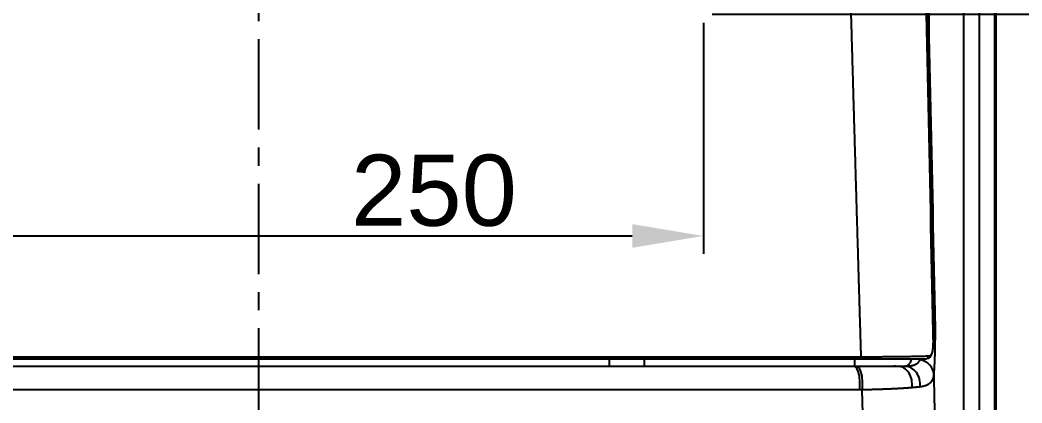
# Model space of a CAD drawing. Header units: millimetres. Extents: x 6110 to 6704, y -2661 to -1821.
# Drawn here: x 6266.3 to 6336.8, y -2514.8 to -2487.9 of the extents above; entities that cross this region are included whole.
import ezdxf

# ---------------------------------------------------------------- set-up
doc = ezdxf.new("R2010")
doc.units = ezdxf.units.MM
doc.header["$LTSCALE"] = 0.1
doc.linetypes.add('CENTERX2', pattern=[101.6, 63.5, -12.7, 12.7, -12.7])
doc.linetypes.add('HIDDEN2', pattern=[4.7625, 3.175, -1.5875])
doc.layers.add('1', color=4, linetype='HIDDEN2', lineweight=13)
doc.layers.add('DIM', color=3, linetype='Continuous', lineweight=9)
doc.layers.add('CENTER', color=1, linetype='CENTERX2')
doc.styles.get("Standard").update_dxf_attribs({"font": 'arial.ttf'})
doc.dimstyles.new('ISO-25', dxfattribs={"dimtxt": 2.5, "dimasz": 2.5, "dimexe": 1.25, "dimexo": 0.625, "dimtad": 1, "dimlfac": 5, "dimtxsty": 'Standard', "dimcen": 2.5, "dimadec": 0, "dimazin": 0, "dimtfac": 1, "dimtmove": 0, "dimatfit": 3, "dimfxl": 0, "dimarcsym": 0})

# ---------------------------------------------------------------- blocks, each defined once
blk = doc.blocks.new('*D82')
at = {"layer": 'Defpoints', "color": 0}
for p in [(6251.882, -2487.467), (6314.382, -2487.467), (6314.382, -2503.068)]:
    blk.add_point(p, dxfattribs=at)
at = {"layer": 'DIM', "color": 0, "lineweight": -2}
for p, q in [((6251.882, -2488.092), (6251.882, -2504.318)), ((6314.382, -2488.092), (6314.382, -2504.318)), ((6256.882, -2503.068), (6309.382, -2503.068))]:
    blk.add_line(p, q, dxfattribs=at)
at = {"layer": 'DIM', "color": 0}
for points in [[(6256.882, -2502.235), (6256.882, -2503.902), (6251.882, -2503.068)], [(6309.382, -2502.235), (6309.382, -2503.902), (6314.382, -2503.068)]]:
    blk.add_solid(points, dxfattribs=at)
at = {"layer": 'DIM', "color": 0, "insert": (6295.442, -2499.89), "char_height": 5, "attachment_point": 5}
blk.add_mtext('250', dxfattribs=at)
blk = doc.blocks.new('*D83')
at = {"layer": 'Defpoints', "color": 0}
for p in [(6314.382, -2487.467), (6360.16, -2487.467), (6311.704, -2532.542)]:
    blk.add_point(p, dxfattribs=at)
at = {"layer": 'DIM', "color": 0, "lineweight": -2}
for p, q in [((6315.007, -2487.467), (6361.41, -2487.467)), ((6360.16, -2527.542), (6360.16, -2492.467)), ((6312.329, -2532.542), (6361.41, -2532.542))]:
    blk.add_line(p, q, dxfattribs=at)
at = {"layer": 'DIM', "color": 0}
for points in [[(6359.327, -2492.467), (6360.993, -2492.467), (6360.16, -2487.467)], [(6359.327, -2527.542), (6360.993, -2527.542), (6360.16, -2532.542)]]:
    blk.add_solid(points, dxfattribs=at)
at = {"layer": 'DIM', "color": 0, "insert": (6356.53, -2510.004), "char_height": 5, "attachment_point": 5, "rotation": 90}
blk.add_mtext('180,3', dxfattribs=at)
blk = doc.blocks.new('*D85')
at = {"layer": 'Defpoints', "color": 0}
for p in [(6324.46, -2027.378), (6392.692, -2027.378), (6311.704, -2532.542)]:
    blk.add_point(p, dxfattribs=at)
at = {"layer": 'DIM', "color": 0, "lineweight": -2}
for p, q in [((6325.085, -2027.378), (6393.942, -2027.378)), ((6392.692, -2527.542), (6392.692, -2032.378)), ((6312.329, -2532.542), (6393.942, -2532.542))]:
    blk.add_line(p, q, dxfattribs=at)
at = {"layer": 'DIM', "color": 0}
for points in [[(6391.858, -2032.378), (6393.525, -2032.378), (6392.692, -2027.378)], [(6391.858, -2527.542), (6393.525, -2527.542), (6392.692, -2532.542)]]:
    blk.add_solid(points, dxfattribs=at)
at = {"layer": 'DIM', "color": 0, "insert": (6389.062, -2279.96), "char_height": 5, "attachment_point": 5, "rotation": 90}
blk.add_mtext('2020,7', dxfattribs=at)
blk = doc.blocks.new('*D93')
at = {"layer": 'Defpoints', "color": 0}
for p in [(6325.085, -2027.378), (6402.037, -2595.98), (6423.82, -2595.98)]:
    blk.add_point(p, dxfattribs=at)
at = {"layer": 'DIM', "color": 0, "lineweight": -2}
for p, q in [((6325.71, -2027.378), (6425.07, -2027.378)), ((6423.82, -2032.378), (6423.82, -2590.98)), ((6402.662, -2595.98), (6425.07, -2595.98))]:
    blk.add_line(p, q, dxfattribs=at)
at = {"layer": 'DIM', "color": 0}
for points in [[(6422.987, -2032.378), (6424.654, -2032.378), (6423.82, -2027.378)], [(6422.987, -2590.98), (6424.654, -2590.98), (6423.82, -2595.98)]]:
    blk.add_solid(points, dxfattribs=at)
at = {"layer": 'DIM', "color": 0, "insert": (6420.19, -2311.679), "char_height": 5, "attachment_point": 5, "rotation": 90}
blk.add_mtext('2274,4', dxfattribs=at)

msp = doc.modelspace()

# ---------------------------------------------------------------- hatches: boundary and pattern name
at = {"layer": 'DIM'}
h = msp.add_hatch(dxfattribs=at)
h.set_pattern_fill('ANSI31', color=2)
edge = h.paths.add_edge_path()
edge.add_line((6619.617, -2595.98), (6619.617, -1962.206))
edge.add_line((6634.617, -1966.11), (6619.617, -1966.11))
edge.add_line((6634.617, -2610.98), (6634.617, -1966.11))
edge.add_line((6634.617, -2610.98), (6184.457, -2610.98))
edge.add_line((6619.617, -2595.98), (6184.457, -2595.98))
edge.add_line((6184.457, -2610.98), (6184.457, -2595.98))

# ---------------------------------------------------------------- linework, layer by layer
at = {"layer": '1', "color": 7, "linetype": 'Continuous', "lineweight": -3}
for p, q in [((6332.686, -2517.795), (6332.686, -2399.48)), ((6333.768, -2400.726), (6333.768, -2517.795)), ((6334.85, -2404.019), (6334.85, -2518.039)), ((6334.939, -2404.249), (6334.939, -2518.039)), ((6240.823, -2511.566), (6325.471, -2511.566)), ((6325.389, -2511.731), (6240.905, -2511.731)), ((6256.018, -2512.231), (6310.247, -2512.231)), ((6310.247, -2512.231), (6325.01, -2512.231)), ((6325.359, -2513.894), (6240.934, -2513.894))]:
    msp.add_line(p, q, dxfattribs=at)
for centre, major_axis, ratio, start_param, end_param in [((6329.401, -2508.448), (-1.25, -0.027), 0.377615, 2.743688, 3.085042), ((6325.389, -2511.48), (0, 0.25), 0.350372, 3.141593, 4.363323), ((6329.322, -2512.787), (-1.246, 0.103), 0.842999, 3.239041, 4.547014), ((6329.97, -2511.48), (0, 0.25), 0.959944, 3.141593, 4.62142), ((6324.945, -2513.467), (0, 1.25), 0.351905, 4.363323, 6.135477), ((6325.126, -2513.467), (0.006, 1.25), 0.354963, 4.365049, 6.139692), ((6328.034, -2513.48), (0, 1.25), 0.812729, 4.501112, 6.283185), ((6328.511, -2513.48), (0, 1.25), 0.882329, 4.545385, 6.283185)]:
    msp.add_ellipse(centre, major_axis=major_axis, ratio=ratio, start_param=start_param, end_param=end_param, dxfattribs=at)
for points, degree, knots in [([(6325.471, -2511.566), (6325.466, -2511.411), (6325.457, -2511.1), (6325.443, -2510.633), (6325.429, -2510.165), (6325.415, -2509.696), (6325.401, -2509.227), (6325.387, -2508.756), (6325.373, -2508.285), (6325.359, -2507.813), (6325.345, -2507.34), (6325.331, -2506.866), (6325.317, -2506.392), (6325.303, -2505.916), (6325.289, -2505.44), (6325.275, -2504.962), (6325.261, -2504.484), (6325.247, -2504.005), (6325.233, -2503.525), (6325.219, -2503.045), (6325.205, -2502.563), (6325.191, -2502.08), (6325.176, -2501.597), (6325.162, -2501.113), (6325.148, -2500.628), (6325.134, -2500.142), (6325.12, -2499.655), (6325.106, -2499.167), (6325.092, -2498.679), (6325.077, -2498.189), (6325.063, -2497.699), (6325.049, -2497.208), (6325.035, -2496.716), (6325.021, -2496.223), (6325.006, -2495.729), (6324.992, -2495.235), (6324.978, -2494.739), (6324.964, -2494.243), (6324.949, -2493.746), (6324.935, -2493.248), (6324.921, -2492.749), (6324.906, -2492.249), (6324.892, -2491.748), (6324.878, -2491.247), (6324.863, -2490.744), (6324.849, -2490.241), (6324.835, -2489.737), (6324.82, -2489.232), (6324.806, -2488.726), (6324.792, -2488.219), (6324.777, -2487.712), (6324.763, -2487.203), (6324.748, -2486.694), (6324.734, -2486.184), (6324.72, -2485.673), (6324.705, -2485.161), (6324.691, -2484.648), (6324.676, -2484.135), (6324.662, -2483.62), (6324.647, -2483.105), (6324.633, -2482.588), (6324.618, -2482.071), (6324.604, -2481.553), (6324.589, -2481.035), (6324.574, -2480.515), (6324.56, -2479.994), (6324.545, -2479.473), (6324.531, -2478.951), (6324.516, -2478.427), (6324.502, -2477.903), (6324.487, -2477.379), (6324.472, -2476.853), (6324.458, -2476.326), (6324.443, -2475.799), (6324.428, -2475.27), (6324.414, -2474.741), (6324.399, -2474.211), (6324.384, -2473.68), (6324.37, -2473.148), (6324.355, -2472.616), (6324.34, -2472.082), (6324.325, -2471.548), (6324.311, -2471.012), (6324.296, -2470.476), (6324.281, -2469.939), (6324.266, -2469.401), (6324.252, -2468.863), (6324.237, -2468.323), (6324.222, -2467.782), (6324.207, -2467.241), (6324.192, -2466.699), (6324.177, -2466.156), (6324.163, -2465.612), (6324.148, -2465.067), (6324.133, -2464.522), (6324.118, -2463.975), (6324.103, -2463.428), (6324.088, -2462.879), (6324.073, -2462.33), (6324.058, -2461.78), (6324.043, -2461.229), (6324.028, -2460.678), (6324.013, -2460.125), (6323.998, -2459.572), (6323.983, -2459.017), (6323.968, -2458.462), (6323.953, -2457.906), (6323.938, -2457.349), (6323.923, -2456.791), (6323.908, -2456.233), (6323.893, -2455.673), (6323.878, -2455.113), (6323.863, -2454.552), (6323.848, -2453.99), (6323.833, -2453.427), (6323.818, -2452.863), (6323.803, -2452.298), (6323.788, -2451.732), (6323.773, -2451.166), (6323.758, -2450.599), (6323.742, -2450.031), (6323.727, -2449.462), (6323.712, -2448.892), (6323.697, -2448.321), (6323.682, -2447.749), (6323.667, -2447.177), (6323.651, -2446.603), (6323.636, -2446.029), (6323.621, -2445.454), (6323.606, -2444.878), (6323.591, -2444.301), (6323.575, -2443.724), (6323.56, -2443.145), (6323.55, -2442.759), (6323.545, -2442.566)], 3, [0, 0, 0, 0, 0.006772, 0.013556, 0.020352, 0.02716, 0.033981, 0.040814, 0.04766, 0.054517, 0.061387, 0.068269, 0.075164, 0.08207, 0.088989, 0.09592, 0.102864, 0.10982, 0.116788, 0.123768, 0.13076, 0.137765, 0.144782, 0.151812, 0.158853, 0.165907, 0.172973, 0.180052, 0.187142, 0.194245, 0.201361, 0.208488, 0.215628, 0.22278, 0.229944, 0.237121, 0.24431, 0.251511, 0.258725, 0.26595, 0.273188, 0.280439, 0.287701, 0.294976, 0.302263, 0.309562, 0.316874, 0.324198, 0.331534, 0.338883, 0.346244, 0.353617, 0.361002, 0.368399, 0.375809, 0.383231, 0.390666, 0.398113, 0.405572, 0.413043, 0.420526, 0.428022, 0.43553, 0.443051, 0.450583, 0.458128, 0.465686, 0.473255, 0.480837, 0.488431, 0.496037, 0.503656, 0.511287, 0.51893, 0.526585, 0.534253, 0.541933, 0.549626, 0.55733, 0.565047, 0.572776, 0.580518, 0.588271, 0.596037, 0.603816, 0.611606, 0.619409, 0.627224, 0.635052, 0.642891, 0.650743, 0.658608, 0.666484, 0.674373, 0.682274, 0.690188, 0.698113, 0.706051, 0.714001, 0.721964, 0.729939, 0.737926, 0.745925, 0.753937, 0.761961, 0.769997, 0.778046, 0.786107, 0.79418, 0.802265, 0.810363, 0.818473, 0.826595, 0.834729, 0.842876, 0.851035, 0.859207, 0.86739, 0.875586, 0.883795, 0.892015, 0.900248, 0.908493, 0.91675, 0.92502, 0.933302, 0.941596, 0.949903, 0.958222, 0.966553, 0.974896, 0.983252, 0.99162, 1, 1, 1, 1]), ([(6330.649, -2508.448), (6330.662, -2509.032), (6330.663, -2510.304), (6330.652, -2510.894), (6330.641, -2511.474), (6330.619, -2511.966), (6330.598, -2512.444), (6330.57, -2512.787)], 2, [0, 0, 0, 0.25, 0.5, 0.5, 0.75, 0.75, 1, 1, 1]), ([(6330.531, -2510.9), (6330.546, -2510.643), (6330.557, -2510.309), (6330.567, -2509.56), (6330.566, -2509.157), (6330.558, -2508.796)], 3, [0, 0, 0, 0, 0.5, 0.5, 1, 1, 1, 1]), ([(6330.143, -2511.698), (6330.216, -2511.671), (6330.339, -2511.58), (6330.471, -2511.327), (6330.514, -2511.09), (6330.525, -2510.946)], 3, [0, 0, 0, 0, 0.333933, 0.650841, 1, 1, 1, 1]), ([(6330.209, -2511.503), (6330.211, -2511.503), (6330.213, -2511.503), (6330.217, -2511.503), (6330.222, -2511.502), (6330.226, -2511.502), (6330.23, -2511.502), (6330.234, -2511.501), (6330.238, -2511.501), (6330.242, -2511.5), (6330.246, -2511.499), (6330.25, -2511.499), (6330.253, -2511.498), (6330.257, -2511.497), (6330.261, -2511.496), (6330.265, -2511.495), (6330.269, -2511.495), (6330.272, -2511.493), (6330.276, -2511.492), (6330.28, -2511.491), (6330.283, -2511.49), (6330.287, -2511.489), (6330.29, -2511.488), (6330.294, -2511.486), (6330.297, -2511.485), (6330.301, -2511.483), (6330.304, -2511.482), (6330.308, -2511.48), (6330.311, -2511.479), (6330.315, -2511.477), (6330.318, -2511.475), (6330.321, -2511.473), (6330.325, -2511.472), (6330.328, -2511.47), (6330.331, -2511.468), (6330.334, -2511.466), (6330.337, -2511.464), (6330.34, -2511.462), (6330.344, -2511.459), (6330.347, -2511.457), (6330.35, -2511.455), (6330.353, -2511.453), (6330.356, -2511.45), (6330.359, -2511.448), (6330.362, -2511.445), (6330.365, -2511.443), (6330.367, -2511.44), (6330.37, -2511.437), (6330.373, -2511.435), (6330.376, -2511.432), (6330.379, -2511.429), (6330.382, -2511.426), (6330.384, -2511.423), (6330.387, -2511.42), (6330.39, -2511.417), (6330.392, -2511.414), (6330.395, -2511.411), (6330.397, -2511.408), (6330.4, -2511.405), (6330.403, -2511.401), (6330.405, -2511.398), (6330.408, -2511.394), (6330.41, -2511.391), (6330.412, -2511.387), (6330.415, -2511.384), (6330.417, -2511.38), (6330.42, -2511.377), (6330.422, -2511.373), (6330.424, -2511.369), (6330.427, -2511.365), (6330.429, -2511.361), (6330.431, -2511.357), (6330.433, -2511.353), (6330.435, -2511.349), (6330.437, -2511.345), (6330.44, -2511.341), (6330.442, -2511.337), (6330.444, -2511.332), (6330.446, -2511.328), (6330.448, -2511.324), (6330.45, -2511.319), (6330.452, -2511.315), (6330.454, -2511.31), (6330.456, -2511.306), (6330.458, -2511.301), (6330.459, -2511.296), (6330.461, -2511.291), (6330.463, -2511.287), (6330.465, -2511.282), (6330.467, -2511.277), (6330.468, -2511.272), (6330.47, -2511.267), (6330.472, -2511.262), (6330.474, -2511.257), (6330.475, -2511.251), (6330.477, -2511.246), (6330.478, -2511.241), (6330.48, -2511.236), (6330.482, -2511.23), (6330.483, -2511.225), (6330.485, -2511.219), (6330.486, -2511.214), (6330.488, -2511.208), (6330.489, -2511.202), (6330.49, -2511.197), (6330.492, -2511.191), (6330.493, -2511.185), (6330.495, -2511.179), (6330.496, -2511.173), (6330.497, -2511.167), (6330.499, -2511.161), (6330.5, -2511.155), (6330.501, -2511.149), (6330.502, -2511.143), (6330.503, -2511.136), (6330.505, -2511.13), (6330.506, -2511.124), (6330.507, -2511.117), (6330.508, -2511.111), (6330.509, -2511.104), (6330.51, -2511.098), (6330.511, -2511.091), (6330.512, -2511.085), (6330.513, -2511.078), (6330.514, -2511.071), (6330.515, -2511.064), (6330.516, -2511.057), (6330.517, -2511.05), (6330.518, -2511.043), (6330.519, -2511.036), (6330.52, -2511.029), (6330.52, -2511.022), (6330.521, -2511.015), (6330.522, -2511.008), (6330.523, -2511), (6330.523, -2510.993), (6330.524, -2510.985), (6330.525, -2510.978), (6330.526, -2510.97), (6330.526, -2510.963), (6330.527, -2510.955), (6330.527, -2510.948), (6330.528, -2510.94), (6330.529, -2510.932), (6330.529, -2510.924), (6330.53, -2510.916), (6330.53, -2510.908), (6330.531, -2510.903), (6330.531, -2510.9)], 3, [0, 0, 0, 0, 0.007805, 0.015591, 0.023357, 0.031104, 0.038832, 0.046541, 0.054232, 0.061903, 0.069556, 0.07719, 0.084806, 0.092403, 0.099982, 0.107543, 0.115086, 0.122611, 0.130118, 0.137608, 0.14508, 0.152534, 0.159971, 0.167391, 0.174794, 0.18218, 0.189549, 0.196901, 0.204236, 0.211555, 0.218857, 0.226143, 0.233413, 0.240667, 0.247905, 0.255127, 0.262334, 0.269525, 0.276701, 0.283861, 0.291006, 0.298136, 0.305251, 0.312352, 0.319438, 0.326509, 0.333566, 0.340609, 0.347638, 0.354652, 0.361653, 0.368641, 0.375614, 0.382575, 0.389522, 0.396456, 0.403377, 0.410285, 0.417181, 0.424064, 0.430935, 0.437793, 0.44464, 0.451474, 0.458297, 0.465108, 0.471908, 0.478696, 0.485474, 0.49224, 0.498995, 0.50574, 0.512474, 0.519198, 0.525912, 0.532615, 0.539309, 0.545993, 0.552667, 0.559332, 0.565988, 0.572635, 0.579273, 0.585902, 0.592522, 0.599134, 0.605738, 0.612334, 0.618922, 0.625502, 0.632074, 0.63864, 0.645198, 0.651748, 0.658293, 0.66483, 0.671361, 0.677885, 0.684403, 0.690916, 0.697422, 0.703923, 0.710418, 0.716909, 0.723393, 0.729874, 0.736349, 0.74282, 0.749286, 0.755748, 0.762206, 0.76866, 0.775111, 0.781558, 0.788002, 0.794442, 0.80088, 0.807315, 0.813747, 0.820177, 0.826605, 0.833031, 0.839455, 0.845877, 0.852298, 0.858718, 0.865136, 0.871554, 0.877971, 0.884387, 0.890803, 0.897219, 0.903635, 0.910051, 0.916467, 0.922884, 0.929302, 0.93572, 0.94214, 0.948561, 0.954984, 0.961408, 0.967834, 0.974263, 0.980693, 0.987126, 0.993562, 1, 1, 1, 1]), ([(6329.97, -2511.731), (6329.637, -2511.731), (6329.059, -2511.731), (6327.503, -2511.731), (6326.503, -2511.731), (6325.389, -2511.731)], 3, [0, 0, 0, 0, 0.5, 0.5, 1, 1, 1, 1]), ([(6325.471, -2511.566), (6325.6, -2511.565), (6325.729, -2511.565), (6325.989, -2511.564), (6326.119, -2511.563), (6326.378, -2511.562), (6326.507, -2511.561), (6326.764, -2511.559), (6326.892, -2511.558), (6327.146, -2511.556), (6327.272, -2511.555), (6327.521, -2511.552), (6327.643, -2511.551), (6327.885, -2511.548), (6328.003, -2511.547), (6328.178, -2511.544), (6328.235, -2511.544), (6328.32, -2511.543), (6328.362, -2511.542), (6328.411, -2511.541), (6328.436, -2511.541), (6328.448, -2511.541), (6328.454, -2511.541), (6328.457, -2511.541), (6328.458, -2511.541), (6328.459, -2511.541), (6328.459, -2511.541), (6328.46, -2511.541), (6328.46, -2511.541), (6328.46, -2511.541), (6328.46, -2511.541), (6328.534, -2511.54), (6328.609, -2511.539), (6328.763, -2511.537), (6328.841, -2511.536), (6328.998, -2511.534), (6329.077, -2511.533), (6329.235, -2511.531), (6329.313, -2511.53), (6329.469, -2511.527), (6329.545, -2511.525), (6329.694, -2511.521), (6329.767, -2511.519), (6329.906, -2511.515), (6329.972, -2511.512), (6330.097, -2511.508), (6330.156, -2511.505), (6330.209, -2511.503)], 3, [0, 0, 0, 0, 0.0625, 0.0625, 0.125, 0.125, 0.1875, 0.1875, 0.25, 0.25, 0.3125, 0.3125, 0.375, 0.375, 0.4375, 0.4375, 0.46875, 0.46875, 0.484375, 0.492188, 0.496094, 0.498047, 0.499023, 0.499512, 0.499756, 0.499878, 0.499939, 0.499969, 0.499985, 0.499985, 0.5, 0.5, 0.5625, 0.5625, 0.625, 0.625, 0.6875, 0.6875, 0.75, 0.75, 0.8125, 0.8125, 0.875, 0.875, 0.9375, 0.9375, 1, 1, 1, 1]), ([(6328.433, -2512.231), (6328.478, -2512.231), (6328.52, -2512.228), (6328.6, -2512.215), (6328.638, -2512.205), (6328.709, -2512.179), (6328.743, -2512.162), (6328.805, -2512.119), (6328.834, -2512.094), (6328.864, -2512.06), (6328.868, -2512.056), (6328.874, -2512.048), (6328.884, -2512.036), (6328.905, -2512.006), (6328.922, -2511.978), (6328.953, -2511.919), (6328.971, -2511.874), (6328.994, -2511.798), (6329.001, -2511.772), (6329.008, -2511.743), (6329.008, -2511.742), (6329.008, -2511.74)], 3, [0, 0, 0, 0, 0.153327, 0.153327, 0.306654, 0.306654, 0.459981, 0.459981, 0.613309, 0.613309, 0.632474, 0.632474, 0.65164, 0.689972, 0.766636, 0.766636, 0.919963, 0.919963, 0.996626, 0.996626, 1, 1, 1, 1]), ([(6328.511, -2512.231), (6328.515, -2512.231), (6328.524, -2512.231), (6328.536, -2512.23), (6328.549, -2512.23), (6328.561, -2512.23), (6328.574, -2512.23), (6328.586, -2512.23), (6328.598, -2512.23), (6328.611, -2512.229), (6328.623, -2512.229), (6328.635, -2512.229), (6328.647, -2512.228), (6328.659, -2512.228), (6328.67, -2512.227), (6328.682, -2512.227), (6328.694, -2512.226), (6328.705, -2512.226), (6328.717, -2512.225), (6328.728, -2512.224), (6328.74, -2512.224), (6328.751, -2512.223), (6328.762, -2512.222), (6328.773, -2512.221), (6328.785, -2512.22), (6328.796, -2512.219), (6328.806, -2512.218), (6328.817, -2512.217), (6328.828, -2512.216), (6328.839, -2512.215), (6328.849, -2512.214), (6328.86, -2512.213), (6328.87, -2512.212), (6328.881, -2512.21), (6328.891, -2512.209), (6328.901, -2512.208), (6328.912, -2512.206), (6328.922, -2512.205), (6328.932, -2512.203), (6328.942, -2512.202), (6328.952, -2512.2), (6328.961, -2512.199), (6328.971, -2512.197), (6328.981, -2512.195), (6328.99, -2512.194), (6329, -2512.192), (6329.009, -2512.19), (6329.019, -2512.188), (6329.028, -2512.186), (6329.037, -2512.184), (6329.047, -2512.182), (6329.056, -2512.18), (6329.065, -2512.178), (6329.074, -2512.176), (6329.083, -2512.174), (6329.091, -2512.172), (6329.1, -2512.17), (6329.109, -2512.167), (6329.117, -2512.165), (6329.126, -2512.163), (6329.134, -2512.16), (6329.143, -2512.158), (6329.151, -2512.155), (6329.159, -2512.153), (6329.167, -2512.15), (6329.176, -2512.147), (6329.184, -2512.145), (6329.192, -2512.142), (6329.199, -2512.139), (6329.207, -2512.136), (6329.215, -2512.133), (6329.223, -2512.13), (6329.23, -2512.127), (6329.238, -2512.124), (6329.245, -2512.121), (6329.253, -2512.118), (6329.26, -2512.115), (6329.267, -2512.112), (6329.275, -2512.109), (6329.282, -2512.105), (6329.289, -2512.102), (6329.296, -2512.099), (6329.303, -2512.095), (6329.309, -2512.092), (6329.316, -2512.088), (6329.323, -2512.085), (6329.33, -2512.081), (6329.336, -2512.077), (6329.343, -2512.073), (6329.349, -2512.07), (6329.356, -2512.066), (6329.362, -2512.062), (6329.368, -2512.058), (6329.374, -2512.054), (6329.38, -2512.05), (6329.386, -2512.046), (6329.392, -2512.042), (6329.398, -2512.038), (6329.404, -2512.034), (6329.41, -2512.029), (6329.416, -2512.025), (6329.421, -2512.021), (6329.427, -2512.016), (6329.432, -2512.012), (6329.438, -2512.007), (6329.443, -2512.003), (6329.449, -2511.998), (6329.454, -2511.994), (6329.459, -2511.989), (6329.464, -2511.984), (6329.469, -2511.98), (6329.474, -2511.975), (6329.479, -2511.97), (6329.484, -2511.965), (6329.489, -2511.96), (6329.494, -2511.955), (6329.498, -2511.95), (6329.503, -2511.945), (6329.507, -2511.94), (6329.512, -2511.934), (6329.516, -2511.929), (6329.521, -2511.924), (6329.525, -2511.918), (6329.529, -2511.913), (6329.533, -2511.908), (6329.537, -2511.902), (6329.542, -2511.896), (6329.546, -2511.891), (6329.549, -2511.885), (6329.553, -2511.88), (6329.557, -2511.874), (6329.561, -2511.868), (6329.564, -2511.862), (6329.568, -2511.856), (6329.572, -2511.85), (6329.575, -2511.844), (6329.579, -2511.838), (6329.582, -2511.832), (6329.585, -2511.826), (6329.588, -2511.82), (6329.592, -2511.814), (6329.595, -2511.807), (6329.598, -2511.801), (6329.601, -2511.794), (6329.604, -2511.788), (6329.607, -2511.782), (6329.609, -2511.775), (6329.611, -2511.771), (6329.612, -2511.768)], 3, [0, 0, 0, 0, 0.008442, 0.016859, 0.025251, 0.033618, 0.04196, 0.050277, 0.058569, 0.066836, 0.075079, 0.083296, 0.091489, 0.099658, 0.107801, 0.115921, 0.124015, 0.132086, 0.140132, 0.148153, 0.156151, 0.164124, 0.172073, 0.179997, 0.187898, 0.195775, 0.203628, 0.211457, 0.219262, 0.227043, 0.234801, 0.242535, 0.250246, 0.257933, 0.265596, 0.273236, 0.280853, 0.288446, 0.296017, 0.303564, 0.311088, 0.318589, 0.326067, 0.333522, 0.340954, 0.348364, 0.355751, 0.363115, 0.370457, 0.377776, 0.385073, 0.392348, 0.3996, 0.40683, 0.414038, 0.421224, 0.428388, 0.43553, 0.44265, 0.449748, 0.456825, 0.46388, 0.470914, 0.477926, 0.484916, 0.491886, 0.498834, 0.505761, 0.512667, 0.519553, 0.526417, 0.53326, 0.540083, 0.546885, 0.553667, 0.560428, 0.567169, 0.573889, 0.580589, 0.58727, 0.59393, 0.60057, 0.60719, 0.613791, 0.620372, 0.626933, 0.633475, 0.639998, 0.646501, 0.652985, 0.65945, 0.665896, 0.672324, 0.678732, 0.685122, 0.691493, 0.697846, 0.70418, 0.710496, 0.716794, 0.723074, 0.729336, 0.73558, 0.741806, 0.748015, 0.754206, 0.76038, 0.766536, 0.772675, 0.778798, 0.784903, 0.790991, 0.797063, 0.803118, 0.809157, 0.815179, 0.821185, 0.827175, 0.833148, 0.839106, 0.845048, 0.850975, 0.856886, 0.862781, 0.868662, 0.874527, 0.880377, 0.886212, 0.892033, 0.897839, 0.90363, 0.909407, 0.91517, 0.920919, 0.926654, 0.932375, 0.938082, 0.943776, 0.949456, 0.955123, 0.960777, 0.966418, 0.972047, 0.977662, 0.983265, 0.988856, 0.994434, 1, 1, 1, 1]), ([(6325.195, -2512.231), (6325.342, -2512.231), (6325.486, -2512.231), (6325.768, -2512.231), (6325.906, -2512.231), (6326.074, -2512.231), (6326.108, -2512.231), (6326.175, -2512.231), (6326.274, -2512.231), (6326.371, -2512.231), (6326.562, -2512.231), (6326.686, -2512.231), (6326.836, -2512.231), (6326.866, -2512.231), (6326.925, -2512.231), (6327.013, -2512.231), (6327.098, -2512.231), (6327.265, -2512.231), (6327.372, -2512.231), (6327.576, -2512.231), (6327.674, -2512.231), (6327.861, -2512.231), (6327.949, -2512.231), (6328.034, -2512.231)], 3, [0, 0, 0, 0, 0.125, 0.125, 0.25, 0.25, 0.28125, 0.28125, 0.3125, 0.375, 0.375, 0.5, 0.5, 0.53125, 0.53125, 0.5625, 0.625, 0.625, 0.75, 0.75, 0.875, 0.875, 1, 1, 1, 1]), ([(6330.57, -2512.787), (6330.57, -2512.79), (6330.569, -2512.795), (6330.569, -2512.803), (6330.568, -2512.811), (6330.567, -2512.819), (6330.566, -2512.826), (6330.565, -2512.834), (6330.564, -2512.842), (6330.563, -2512.85), (6330.562, -2512.857), (6330.561, -2512.865), (6330.56, -2512.872), (6330.559, -2512.88), (6330.558, -2512.887), (6330.557, -2512.895), (6330.556, -2512.902), (6330.554, -2512.91), (6330.553, -2512.917), (6330.552, -2512.924), (6330.551, -2512.932), (6330.549, -2512.939), (6330.548, -2512.946), (6330.546, -2512.953), (6330.545, -2512.96), (6330.543, -2512.968), (6330.542, -2512.975), (6330.54, -2512.982), (6330.539, -2512.989), (6330.537, -2512.996), (6330.535, -2513.003), (6330.533, -2513.01), (6330.532, -2513.017), (6330.53, -2513.024), (6330.528, -2513.03), (6330.526, -2513.037), (6330.524, -2513.044), (6330.522, -2513.051), (6330.52, -2513.057), (6330.518, -2513.064), (6330.516, -2513.071), (6330.514, -2513.077), (6330.512, -2513.084), (6330.51, -2513.091), (6330.507, -2513.097), (6330.505, -2513.104), (6330.503, -2513.11), (6330.5, -2513.116), (6330.498, -2513.123), (6330.496, -2513.129), (6330.493, -2513.136), (6330.491, -2513.142), (6330.488, -2513.148), (6330.485, -2513.154), (6330.483, -2513.16), (6330.48, -2513.167), (6330.477, -2513.173), (6330.475, -2513.179), (6330.472, -2513.185), (6330.469, -2513.191), (6330.466, -2513.197), (6330.463, -2513.203), (6330.46, -2513.209), (6330.457, -2513.215), (6330.454, -2513.221), (6330.451, -2513.226), (6330.448, -2513.232), (6330.445, -2513.238), (6330.441, -2513.244), (6330.438, -2513.249), (6330.435, -2513.255), (6330.432, -2513.261), (6330.428, -2513.266), (6330.425, -2513.272), (6330.421, -2513.277), (6330.418, -2513.283), (6330.414, -2513.288), (6330.41, -2513.294), (6330.407, -2513.299), (6330.403, -2513.304), (6330.399, -2513.31), (6330.396, -2513.315), (6330.392, -2513.32), (6330.388, -2513.325), (6330.384, -2513.33), (6330.38, -2513.336), (6330.376, -2513.341), (6330.372, -2513.346), (6330.368, -2513.351), (6330.364, -2513.356), (6330.359, -2513.361), (6330.355, -2513.366), (6330.351, -2513.371), (6330.346, -2513.375), (6330.342, -2513.38), (6330.338, -2513.385), (6330.333, -2513.39), (6330.329, -2513.394), (6330.324, -2513.399), (6330.319, -2513.404), (6330.315, -2513.408), (6330.31, -2513.413), (6330.305, -2513.418), (6330.3, -2513.422), (6330.295, -2513.426), (6330.291, -2513.431), (6330.286, -2513.435), (6330.281, -2513.44), (6330.274, -2513.445), (6330.266, -2513.452), (6330.256, -2513.46), (6330.246, -2513.468), (6330.236, -2513.476), (6330.225, -2513.483), (6330.214, -2513.491), (6330.204, -2513.498), (6330.192, -2513.505), (6330.181, -2513.512), (6330.17, -2513.519), (6330.158, -2513.526), (6330.146, -2513.533), (6330.134, -2513.54), (6330.121, -2513.546), (6330.109, -2513.553), (6330.096, -2513.559), (6330.083, -2513.565), (6330.07, -2513.571), (6330.056, -2513.577), (6330.042, -2513.583), (6330.028, -2513.589), (6330.014, -2513.594), (6330, -2513.6), (6329.985, -2513.605), (6329.97, -2513.61), (6329.955, -2513.615), (6329.94, -2513.62), (6329.924, -2513.625), (6329.908, -2513.63), (6329.892, -2513.634), (6329.875, -2513.639), (6329.859, -2513.643), (6329.842, -2513.647), (6329.825, -2513.651), (6329.807, -2513.655), (6329.79, -2513.659), (6329.772, -2513.662), (6329.754, -2513.666), (6329.735, -2513.669), (6329.716, -2513.672), (6329.697, -2513.675), (6329.678, -2513.678), (6329.659, -2513.681), (6329.639, -2513.684), (6329.619, -2513.686), (6329.605, -2513.688), (6329.598, -2513.688)], 3, [0, 0, 0, 0, 0.004365, 0.008734, 0.013109, 0.017489, 0.021873, 0.026263, 0.030658, 0.035058, 0.039463, 0.043874, 0.04829, 0.052711, 0.057138, 0.06157, 0.066008, 0.070451, 0.074899, 0.079353, 0.083813, 0.088279, 0.09275, 0.097227, 0.101709, 0.106198, 0.110692, 0.115192, 0.119699, 0.124211, 0.128729, 0.133253, 0.137783, 0.14232, 0.146862, 0.151411, 0.155966, 0.160527, 0.165094, 0.169668, 0.174248, 0.178835, 0.183428, 0.188027, 0.192633, 0.197245, 0.201864, 0.20649, 0.211122, 0.215761, 0.220406, 0.225059, 0.229718, 0.234384, 0.239056, 0.243736, 0.248422, 0.253115, 0.257816, 0.262523, 0.267237, 0.271958, 0.276687, 0.281422, 0.286165, 0.290914, 0.295671, 0.300435, 0.305207, 0.309985, 0.314771, 0.319564, 0.324365, 0.329173, 0.333988, 0.338811, 0.343641, 0.348479, 0.353324, 0.358177, 0.363037, 0.367905, 0.372781, 0.377664, 0.382555, 0.387454, 0.39236, 0.397274, 0.402196, 0.407125, 0.412063, 0.417008, 0.421961, 0.426922, 0.431891, 0.436867, 0.441852, 0.446845, 0.451845, 0.456854, 0.461871, 0.466896, 0.471928, 0.476969, 0.482018, 0.487076, 0.492141, 0.497214, 0.502296, 0.511913, 0.521581, 0.531301, 0.541073, 0.550896, 0.560772, 0.570701, 0.580682, 0.590715, 0.600802, 0.610941, 0.621134, 0.63138, 0.641679, 0.652032, 0.662438, 0.672899, 0.683413, 0.693981, 0.704603, 0.71528, 0.726011, 0.736796, 0.747635, 0.75853, 0.769478, 0.780482, 0.79154, 0.802653, 0.813821, 0.825044, 0.836322, 0.847655, 0.859043, 0.870486, 0.881984, 0.893537, 0.905146, 0.916809, 0.928528, 0.940302, 0.952131, 0.964016, 0.975955, 0.98795, 1, 1, 1, 1]), ([(6329.027, -2513.743), (6329.023, -2513.743), (6329.014, -2513.744), (6329.001, -2513.745), (6328.987, -2513.746), (6328.974, -2513.747), (6328.96, -2513.748), (6328.947, -2513.749), (6328.933, -2513.75), (6328.92, -2513.751), (6328.906, -2513.752), (6328.893, -2513.753), (6328.879, -2513.755), (6328.865, -2513.756), (6328.852, -2513.757), (6328.838, -2513.758), (6328.824, -2513.759), (6328.81, -2513.76), (6328.796, -2513.761), (6328.783, -2513.762), (6328.769, -2513.763), (6328.755, -2513.764), (6328.741, -2513.765), (6328.727, -2513.766), (6328.713, -2513.767), (6328.699, -2513.768), (6328.685, -2513.769), (6328.671, -2513.77), (6328.657, -2513.771), (6328.643, -2513.772), (6328.629, -2513.773), (6328.615, -2513.774), (6328.601, -2513.775), (6328.586, -2513.776), (6328.572, -2513.777), (6328.558, -2513.778), (6328.544, -2513.779), (6328.529, -2513.779), (6328.515, -2513.78), (6328.501, -2513.781), (6328.487, -2513.782), (6328.472, -2513.783), (6328.458, -2513.784), (6328.443, -2513.785), (6328.429, -2513.786), (6328.415, -2513.787), (6328.4, -2513.788), (6328.386, -2513.789), (6328.371, -2513.79), (6328.357, -2513.79), (6328.342, -2513.791), (6328.328, -2513.792), (6328.313, -2513.793), (6328.299, -2513.794), (6328.284, -2513.795), (6328.27, -2513.796), (6328.255, -2513.797), (6328.241, -2513.797), (6328.226, -2513.798), (6328.211, -2513.799), (6328.197, -2513.8), (6328.182, -2513.801), (6328.167, -2513.802), (6328.153, -2513.802), (6328.138, -2513.803), (6328.123, -2513.804), (6328.109, -2513.805), (6328.094, -2513.806), (6328.079, -2513.806), (6328.064, -2513.807), (6328.05, -2513.808), (6328.035, -2513.809), (6328.02, -2513.81), (6328.005, -2513.81), (6327.991, -2513.811), (6327.976, -2513.812), (6327.961, -2513.813), (6327.946, -2513.813), (6327.931, -2513.814), (6327.917, -2513.815), (6327.902, -2513.816), (6327.887, -2513.816), (6327.872, -2513.817), (6327.857, -2513.818), (6327.842, -2513.819), (6327.828, -2513.819), (6327.813, -2513.82), (6327.798, -2513.821), (6327.783, -2513.822), (6327.768, -2513.822), (6327.753, -2513.823), (6327.738, -2513.824), (6327.723, -2513.824), (6327.709, -2513.825), (6327.694, -2513.826), (6327.679, -2513.826), (6327.664, -2513.827), (6327.649, -2513.828), (6327.634, -2513.828), (6327.619, -2513.829), (6327.604, -2513.83), (6327.589, -2513.831), (6327.575, -2513.831), (6327.56, -2513.832), (6327.545, -2513.832), (6327.53, -2513.833), (6327.515, -2513.834), (6327.5, -2513.834), (6327.478, -2513.835), (6327.449, -2513.837), (6327.412, -2513.838), (6327.375, -2513.84), (6327.338, -2513.841), (6327.301, -2513.843), (6327.264, -2513.844), (6327.227, -2513.846), (6327.19, -2513.847), (6327.153, -2513.849), (6327.115, -2513.85), (6327.078, -2513.852), (6327.04, -2513.853), (6327.003, -2513.854), (6326.965, -2513.856), (6326.927, -2513.857), (6326.889, -2513.858), (6326.851, -2513.86), (6326.813, -2513.861), (6326.775, -2513.862), (6326.737, -2513.864), (6326.699, -2513.865), (6326.661, -2513.866), (6326.623, -2513.867), (6326.584, -2513.868), (6326.546, -2513.87), (6326.508, -2513.871), (6326.469, -2513.872), (6326.431, -2513.873), (6326.392, -2513.874), (6326.354, -2513.875), (6326.315, -2513.876), (6326.277, -2513.877), (6326.238, -2513.878), (6326.199, -2513.879), (6326.161, -2513.88), (6326.122, -2513.881), (6326.083, -2513.882), (6326.045, -2513.883), (6326.006, -2513.884), (6325.967, -2513.885), (6325.928, -2513.886), (6325.89, -2513.887), (6325.851, -2513.888), (6325.812, -2513.889), (6325.773, -2513.89), (6325.734, -2513.891), (6325.696, -2513.892), (6325.657, -2513.892), (6325.618, -2513.893), (6325.579, -2513.894), (6325.554, -2513.895), (6325.541, -2513.895)], 3, [0, 0, 0, 0, 0.005069, 0.01013, 0.015184, 0.020231, 0.02527, 0.030302, 0.035327, 0.040345, 0.045355, 0.050358, 0.055353, 0.060341, 0.065321, 0.070294, 0.07526, 0.080218, 0.085168, 0.090111, 0.095046, 0.099974, 0.104895, 0.109807, 0.114712, 0.11961, 0.1245, 0.129382, 0.134256, 0.139123, 0.143982, 0.148834, 0.153678, 0.158514, 0.163342, 0.168162, 0.172975, 0.17778, 0.182577, 0.187366, 0.192148, 0.196921, 0.201687, 0.206445, 0.211195, 0.215937, 0.220671, 0.225398, 0.230116, 0.234826, 0.239529, 0.244223, 0.24891, 0.253588, 0.258259, 0.262922, 0.267576, 0.272223, 0.276861, 0.281491, 0.286114, 0.290728, 0.295334, 0.299932, 0.304522, 0.309104, 0.313678, 0.318244, 0.322801, 0.32735, 0.331892, 0.336425, 0.34095, 0.345466, 0.349975, 0.354475, 0.358967, 0.363451, 0.367927, 0.372394, 0.376854, 0.381305, 0.385747, 0.390182, 0.394608, 0.399026, 0.403436, 0.407837, 0.41223, 0.416615, 0.420992, 0.42536, 0.42972, 0.434071, 0.438415, 0.44275, 0.447076, 0.451395, 0.455705, 0.460006, 0.4643, 0.468584, 0.472861, 0.477129, 0.481389, 0.485641, 0.489884, 0.494118, 0.498345, 0.508683, 0.519003, 0.529305, 0.539588, 0.549852, 0.560098, 0.570325, 0.580532, 0.590721, 0.60089, 0.61104, 0.621171, 0.631282, 0.641373, 0.651444, 0.661495, 0.671527, 0.681538, 0.691529, 0.701499, 0.711449, 0.721379, 0.731288, 0.741176, 0.751043, 0.760889, 0.770714, 0.780518, 0.790301, 0.800063, 0.809803, 0.819522, 0.829219, 0.838894, 0.848548, 0.85818, 0.86779, 0.877379, 0.886945, 0.896489, 0.906011, 0.915511, 0.924988, 0.934444, 0.943876, 0.953287, 0.962675, 0.97204, 0.981383, 0.990703, 1, 1, 1, 1]), ([(6329.598, -2513.688), (6329.595, -2513.689), (6329.588, -2513.689), (6329.578, -2513.691), (6329.568, -2513.692), (6329.557, -2513.693), (6329.547, -2513.694), (6329.537, -2513.695), (6329.526, -2513.696), (6329.516, -2513.697), (6329.505, -2513.698), (6329.495, -2513.699), (6329.484, -2513.7), (6329.474, -2513.702), (6329.463, -2513.703), (6329.453, -2513.704), (6329.442, -2513.705), (6329.431, -2513.706), (6329.421, -2513.707), (6329.41, -2513.708), (6329.399, -2513.709), (6329.389, -2513.71), (6329.378, -2513.711), (6329.367, -2513.712), (6329.357, -2513.713), (6329.346, -2513.714), (6329.335, -2513.715), (6329.324, -2513.716), (6329.313, -2513.717), (6329.303, -2513.718), (6329.292, -2513.719), (6329.281, -2513.72), (6329.27, -2513.721), (6329.259, -2513.722), (6329.248, -2513.723), (6329.237, -2513.724), (6329.226, -2513.725), (6329.215, -2513.726), (6329.204, -2513.727), (6329.193, -2513.728), (6329.182, -2513.729), (6329.171, -2513.73), (6329.16, -2513.731), (6329.149, -2513.732), (6329.138, -2513.733), (6329.127, -2513.734), (6329.116, -2513.735), (6329.105, -2513.736), (6329.094, -2513.737), (6329.083, -2513.738), (6329.072, -2513.739), (6329.061, -2513.74), (6329.05, -2513.741), (6329.038, -2513.742), (6329.031, -2513.742), (6329.027, -2513.743)], 3, [0, 0, 0, 0, 0.020036, 0.040029, 0.059977, 0.079882, 0.099743, 0.11956, 0.139333, 0.159062, 0.178747, 0.198387, 0.217983, 0.237535, 0.257042, 0.276504, 0.295922, 0.315295, 0.334623, 0.353906, 0.373144, 0.392337, 0.411485, 0.430587, 0.449645, 0.468657, 0.487624, 0.506545, 0.52542, 0.54425, 0.563035, 0.581773, 0.600466, 0.619113, 0.637714, 0.656269, 0.674778, 0.693241, 0.711657, 0.730028, 0.748352, 0.76663, 0.784861, 0.803046, 0.821184, 0.839276, 0.857322, 0.87532, 0.893272, 0.911177, 0.929036, 0.946847, 0.964612, 0.982329, 1, 1, 1, 1])]:
    msp.add_open_spline(points, degree=degree, knots=knots, dxfattribs=at)
for points, degree in [([(6329.135, -2442.632), (6329.595, -2465.429), (6330.059, -2488.196), (6330.531, -2510.9)], 3), ([(6329.279, -2442.948), (6329.729, -2464.834), (6330.184, -2486.68), (6330.649, -2508.448)], 3), ([(6330.558, -2508.796), (6330.096, -2487.194), (6329.644, -2465.515), (6329.198, -2443.796)], 3), ([(6307.747, -2511.731), (6307.747, -2511.897), (6307.747, -2512.064), (6307.747, -2512.231)], 3), ([(6310.247, -2512.231), (6310.247, -2512.064), (6310.247, -2511.897), (6310.247, -2511.731)], 3), ([(6324.996, -2511.731), (6325.001, -2511.897), (6325.005, -2512.064), (6325.01, -2512.231)], 3), ([(6325.01, -2512.231), (6325.072, -2512.231), (6325.134, -2512.231), (6325.195, -2512.231)], 3), ([(6328.243, -2512.254), (6327.764, -2512.23)], 1), ([(6328.034, -2512.231), (6328.209, -2512.231), (6328.368, -2512.231), (6328.511, -2512.231)], 3), ([(6330.57, -2512.787), (6330.59, -2513.772), (6330.611, -2514.756), (6330.632, -2515.74)], 3), ([(6325.541, -2513.895), (6325.48, -2513.895), (6325.419, -2513.894), (6325.359, -2513.894)], 3), ([(6325.674, -2518.305), (6325.629, -2516.835), (6325.585, -2515.365), (6325.541, -2513.895)], 3)]:
    msp.add_open_spline(points, degree=degree, dxfattribs=at)
at = {"layer": 'CENTER'}
msp.add_line((6283.132, -2536.228), (6283.132, -2469.172), dxfattribs=at)

# ---------------------------------------------------------------- dimensions: what is measured, and where the dimension line sits
at = {"layer": 'DIM'}
for base, p1, p2, picture, middle in [((6392.692, -2027.378), (6311.704, -2532.542), (6324.46, -2027.378), '*D85', (6389.062, -2279.96)), ((6423.82, -2595.98), (6325.085, -2027.378), (6402.037, -2595.98), '*D93', (6420.19, -2311.679)), ((6360.16, -2487.467), (6311.704, -2532.542), (6314.382, -2487.467), '*D83', (6356.53, -2510.004))]:
    dim = msp.add_linear_dim(base=base, p1=p1, p2=p2, angle=90, dimstyle='ISO-25', override={"dimtxt": 5, "dimasz": 5, "dimdec": 1, "dimlfac": 4, "dimadec": 1, "dimtdec": 1, "dimfxl": 1.25, "dimtfill": 1}, dxfattribs=at)
    dim.commit()
    dim.dimension.update_dxf_attribs({"geometry": picture, "text_midpoint": middle})
dim = msp.add_linear_dim(base=(6314.382, -2503.068), p1=(6251.882, -2487.467), p2=(6314.382, -2487.467), dimstyle='ISO-25', override={"dimtxt": 5, "dimasz": 5, "dimdec": 1, "dimlfac": 4, "dimadec": 1, "dimtdec": 1, "dimfxl": 1.25, "dimtfill": 1}, dxfattribs=at)
dim.commit()
dim.dimension.update_dxf_attribs({"geometry": '*D82', "text_midpoint": (6295.442, -2503.068), "dimtype": 160})

doc.saveas('drawing.dxf')
